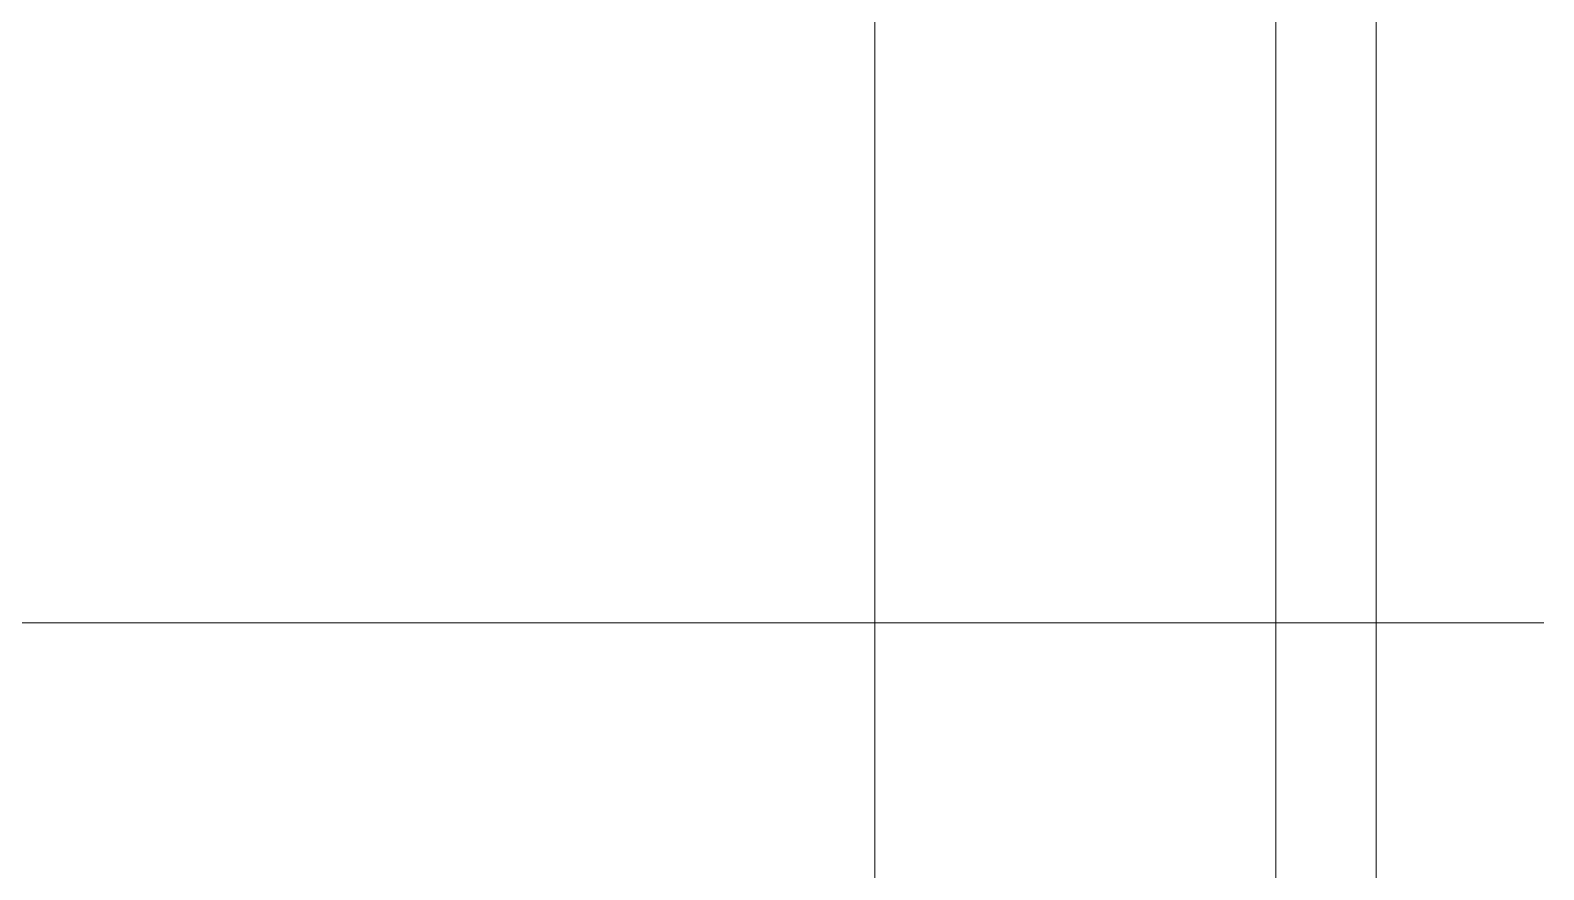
# Model space of a CAD drawing. Header units: millimetres. Extents: x -8689834 to 9419935, y 0 to 233063.
# Drawn here: x -419039 to -416730, y 213994 to 215276 of the extents above; entities that cross this region are included whole.
import ezdxf

# ---------------------------------------------------------------- set-up
doc = ezdxf.new("R2010")
doc.units = ezdxf.units.MM
doc.header["$MEASUREMENT"] = 0
for name, color, linetype, lineweight in [('2D.ПроекцииПлан.Стена', 7, 'ByLayer', 0), ('ViewportFrames', 5, 'Continuous', 0), ('Координатные сетки', 7, 'Continuous', 0)]:
    doc.layers.add(name, color=color, linetype=linetype, lineweight=lineweight)

# ---------------------------------------------------------------- blocks, each defined once
blk = doc.blocks.new('PROJECTION_BLOCK_{082a7d28-8cd2-4d66-a203-011a681e5451}')
at = {"layer": '2D.ПроекцииПлан.Стена', "color": 0, "lineweight": -2}
for p, q in [((7.65, 181.705), (7.65, -181.705)), ((-7.65, 168.405), (-7.65, -181.705))]:
    blk.add_line(p, q, dxfattribs=at)
blk = doc.blocks.new('*U1750')
at = {"layer": 'Координатные сетки', "lineweight": 13, "ltscale": 3}
for p, q in [((-76.483, 351.309), (-76.483, -16.962)), ((-68.305, 25.103), (-235.949, 25.103))]:
    blk.add_line(p, q, dxfattribs=at)
at = {"layer": '2D.ПроекцииПлан.Стена', "lineweight": 13}
blk.add_blockref('PROJECTION_BLOCK_{082a7d28-8cd2-4d66-a203-011a681e5451}', (-81.068, 167.173), dxfattribs=at)

msp = doc.modelspace()

# ---------------------------------------------------------------- block references
at = {"layer": 'ViewportFrames', "lineweight": 13, "ltscale": 100, "xscale": 50, "yscale": 50, "zscale": 50}
msp.add_blockref('*U1750', (-413314.257, 213115.736), dxfattribs=at)

# ---------------------------------------------------------------- next in the draw order: linework, layer by layer
at = {"layer": 'Координатные сетки', "lineweight": 13, "ltscale": 3}
for p, q in [((-417138.409, 230681.164), (-417138.409, 212267.655)), ((-416729.505, 214370.903), (-425111.682, 214370.903))]:
    msp.add_line(p, q, dxfattribs=at)

# ---------------------------------------------------------------- next in the draw order: block references
at = {"layer": '2D.ПроекцииПлан.Стена', "lineweight": 13, "xscale": 50, "yscale": 50, "zscale": 50}
msp.add_blockref('PROJECTION_BLOCK_{082a7d28-8cd2-4d66-a203-011a681e5451}', (-417367.638, 221474.41), dxfattribs=at)

doc.saveas('drawing.dxf')
